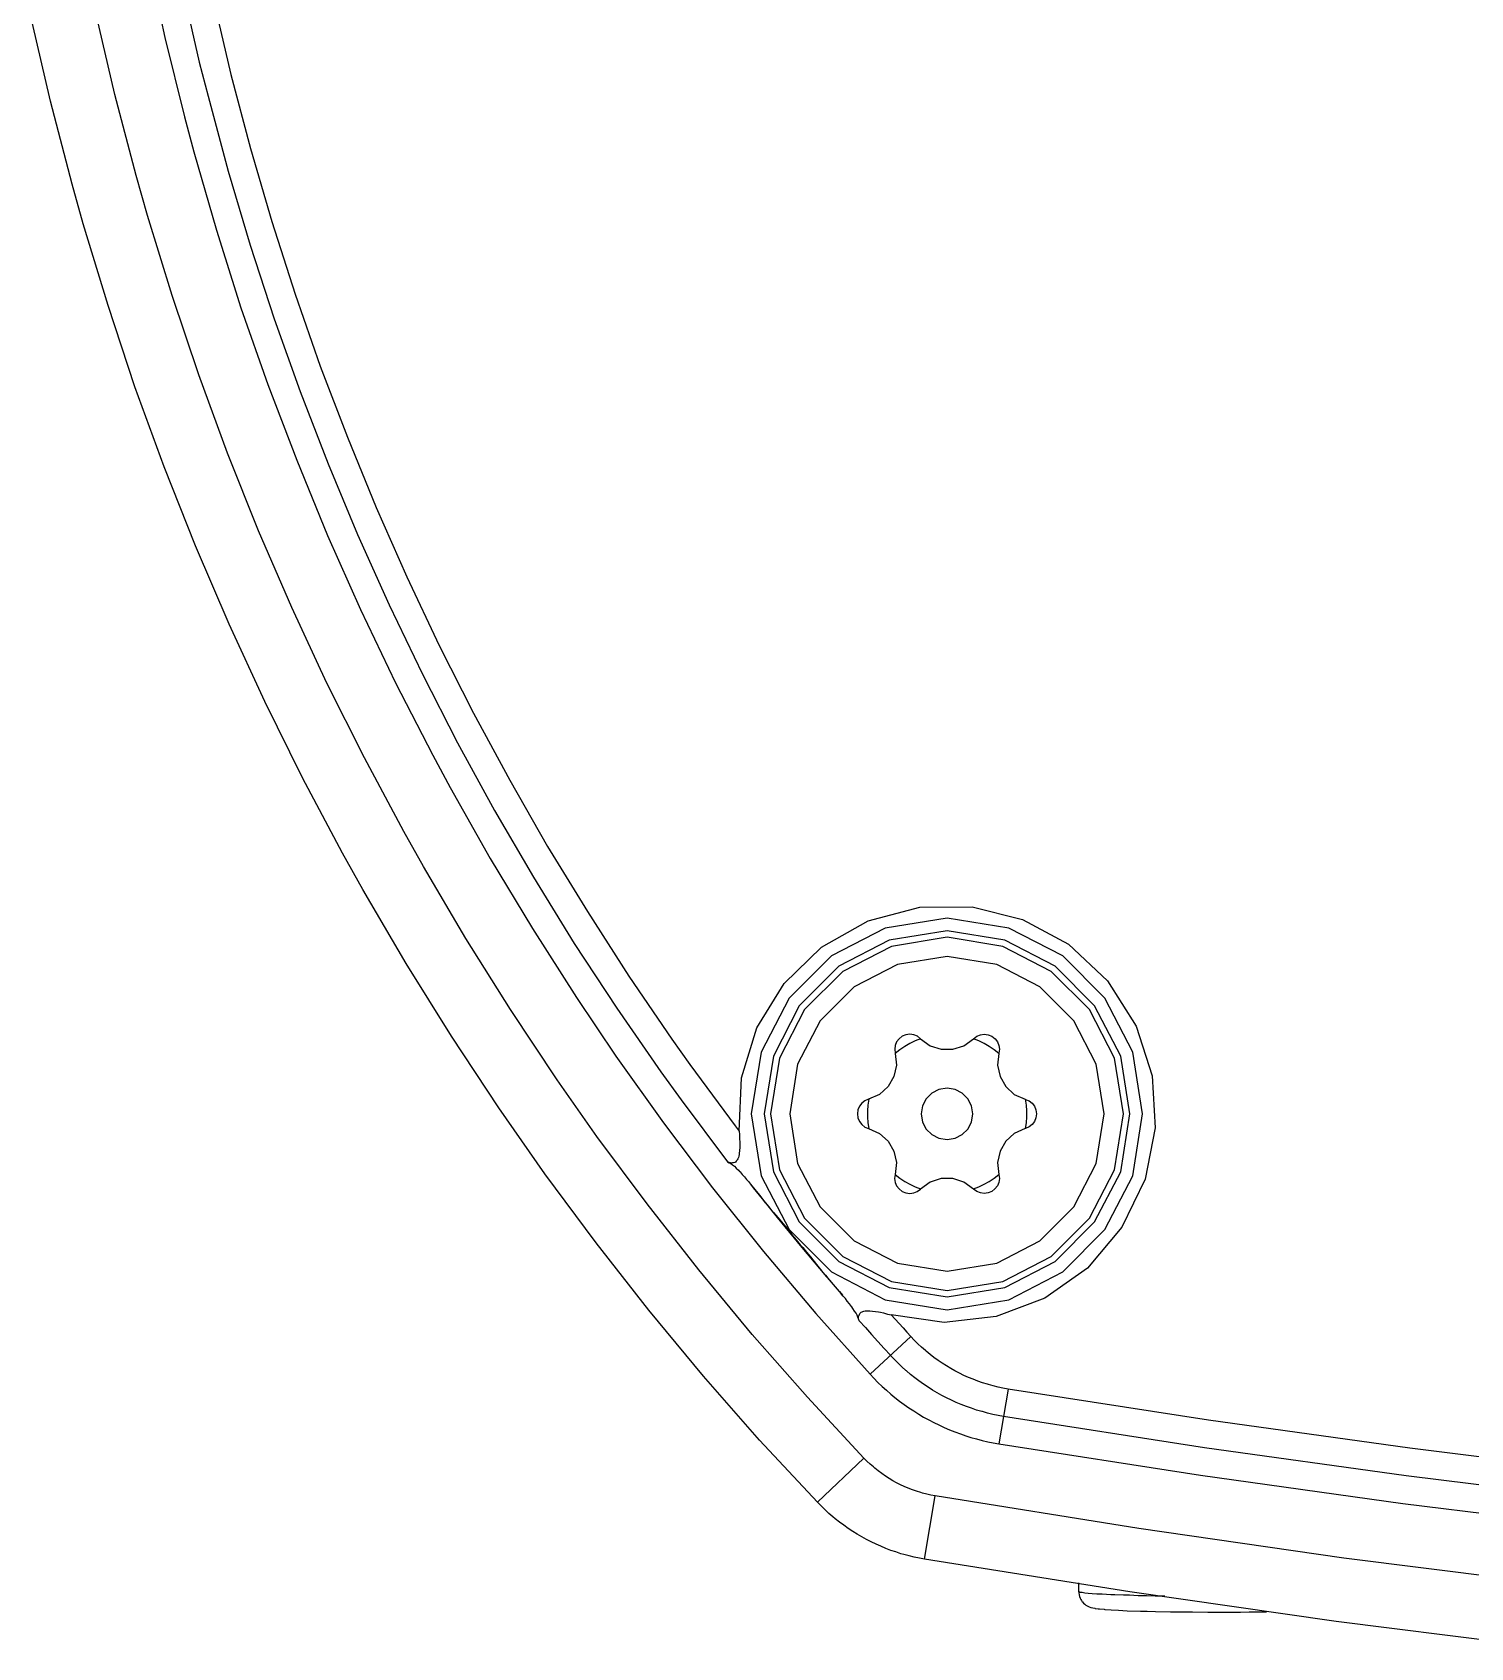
# Model space of a CAD drawing. Header units: millimetres. Extents: x -495897 to 1376592, y -28539 to 470976.
# Drawn here: x 212947 to 214404, y 208199 to 209835 of the extents above; entities that cross this region are included whole.
import ezdxf

# ---------------------------------------------------------------- set-up
doc = ezdxf.new("R2010")
doc.units = ezdxf.units.MM

msp = doc.modelspace()

# ---------------------------------------------------------------- linework, layer by layer
at = {"color": 0}
for p, q in [((213066.248, 209900.447), (213081.588, 209829.688)), ((213099.008, 209881.142), (213116.558, 209804.65)), ((213130.858, 209867.7), (213148.668, 209792.261)), ((212965.888, 209765.208), (212947.428, 209845.275)), ((213031.148, 209772.033), (213011.908, 209854.765)), ((213081.588, 209829.688), (213101.478, 209749.426)), ((213116.558, 209804.65), (213125.398, 209770.07)), ((213148.668, 209792.261), (213168.298, 209717.368)), ((212987.728, 209681.007), (212965.888, 209765.208)), ((213052.598, 209689.99), (213031.148, 209772.033)), ((213125.398, 209770.07), (213145.808, 209694.254)), ((213101.478, 209749.426), (213110.968, 209713.793)), ((213110.968, 209713.793), (213133.978, 209634.454)), ((213168.298, 209717.368), (213190.138, 209643.216)), ((212999.038, 209640.876), (212987.728, 209681.007)), ((213064.038, 209649.313), (213052.598, 209689.99)), ((213145.808, 209694.254), (213168.168, 209619.231)), ((213088.998, 209568.323), (213064.038, 209649.313)), ((213024.128, 209558.144), (212999.038, 209640.876)), ((213133.978, 209634.454), (213158.808, 209555.986)), ((213190.138, 209643.216), (213213.668, 209569.792)), ((213168.168, 209619.231), (213192.478, 209544.702)), ((213116.038, 209488.061), (213088.998, 209568.323)), ((213213.668, 209569.792), (213239.148, 209496.875)), ((213051.298, 209476.101), (213024.128, 209558.144)), ((213158.808, 209555.986), (213186.108, 209478.207)), ((213192.478, 209544.702), (213218.868, 209471.057)), ((213145.158, 209408.722), (213116.038, 209488.061)), ((213239.148, 209496.875), (213266.578, 209424.816)), ((213080.938, 209394.916), (213051.298, 209476.101)), ((213186.108, 209478.207), (213215.228, 209401.572)), ((213218.868, 209471.057), (213246.948, 209398.127)), ((213266.578, 209424.816), (213295.698, 209353.732)), ((213176.618, 209330.254), (213145.158, 209408.722)), ((213112.658, 209314.849), (213080.938, 209394.916)), ((213215.228, 209401.572), (213246.428, 209325.574)), ((213246.948, 209398.127), (213276.848, 209326.315)), ((213295.698, 209353.732), (213326.638, 209283.662)), ((213210.288, 209252.657), (213176.618, 209330.254)), ((213246.428, 209325.574), (213279.968, 209250.551)), ((213276.848, 209326.315), (213308.828, 209255.179)), ((213146.718, 209235.64), (213112.658, 209314.849)), ((213326.638, 209283.662), (213359.528, 209214.177)), ((213245.908, 209176.022), (213210.288, 209252.657)), ((213279.968, 209250.551), (213315.458, 209176.347)), ((213308.828, 209255.179), (213342.498, 209185.148)), ((213182.858, 209157.367), (213146.718, 209235.64)), ((213359.528, 209214.177), (213394.238, 209145.576)), ((213283.738, 209100.401), (213245.908, 209176.022)), ((213315.458, 209176.347), (213353.028, 209103.105)), ((213342.498, 209185.148), (213378.118, 209115.624)), ((213221.208, 209079.991), (213182.858, 209157.367)), ((213394.238, 209145.576), (213431.028, 209077.651)), ((213378.118, 209115.624), (213415.688, 209047.023)), ((213323.648, 209025.69), (213283.738, 209100.401)), ((213353.028, 209103.105), (213370.578, 209070.319)), ((213261.638, 209003.681), (213221.208, 209079.991)), ((213431.028, 209077.651), (213469.248, 209010.649)), ((213370.578, 209070.319), (213411.268, 208998.455)), ((213415.688, 209047.023), (213455.078, 208979.332)), ((213343.538, 208990.421), (213323.648, 209025.69)), ((213469.248, 209010.649), (213509.678, 208944.57)), ((213282.308, 208966.943), (213261.638, 209003.681)), ((213411.268, 208998.455), (213453.908, 208927.553)), ((213386.698, 208917.322), (213343.538, 208990.421)), ((213455.078, 208979.332), (213496.418, 208912.46)), ((213325.988, 208892.05), (213282.308, 208966.943)), ((213509.678, 208944.57), (213551.538, 208879.349)), ((213431.678, 208845.328), (213386.698, 208917.322)), ((213453.908, 208927.553), (213498.498, 208857.652)), ((213496.418, 208912.46), (213539.578, 208846.745)), ((213371.878, 208818.444), (213325.988, 208892.05)), ((213551.538, 208879.349), (213595.218, 208815.376)), ((213498.498, 208857.652), (213538.408, 208798.359)), ((213539.578, 208846.745), (213584.168, 208782.265)), ((213478.998, 208774.374), (213431.678, 208845.328)), ((213419.848, 208745.891), (213371.878, 208818.444)), ((213595.218, 208815.376), (213613.288, 208789.961)), ((213538.408, 208798.359), (213586.638, 208730.85)), ((213584.168, 208782.265), (213604.578, 208753.925)), ((213613.288, 208789.961), (213659.178, 208727.6)), ((213519.298, 208716.862), (213478.998, 208774.374)), ((213604.578, 208753.925), (213651.638, 208691.226)), ((213466.648, 208679.071), (213419.848, 208745.891)), ((213570.128, 208648.625), (213519.298, 208716.862)), ((213586.638, 208730.85), (213636.428, 208664.901)), ((213659.178, 208727.782), (213663.338, 208722.231)), ((213659.178, 208727.6), (213663.338, 208722.231)), ((213663.338, 208722.231), (213663.728, 208719.02)), ((213663.728, 208719.02), (213663.858, 208714.886)), ((213663.468, 208699.845), (213663.338, 208698.753)), ((213663.858, 208702.692), (213663.468, 208699.845)), ((213663.858, 208714.886), (213663.988, 208710.947)), ((213663.988, 208705.773), (213663.858, 208702.692)), ((213663.988, 208710.947), (213663.988, 208708.789)), ((213663.988, 208708.789), (213663.988, 208705.773)), ((213652.548, 208690.862), (213651.638, 208691.226)), ((213651.638, 208691.226), (213653.198, 208690.355)), ((213653.848, 208690.355), (213652.548, 208690.862)), ((213653.198, 208690.355), (213654.888, 208689.445)), ((213654.758, 208690.173), (213653.848, 208690.355)), ((213655.798, 208689.991), (213654.758, 208690.173)), ((213654.888, 208689.445), (213656.708, 208688.197)), ((213656.708, 208690.173), (213655.798, 208689.991)), ((213657.748, 208690.355), (213656.708, 208690.173)), ((213656.708, 208688.197), (213658.528, 208686.78)), ((213658.918, 208690.719), (213657.748, 208690.355)), ((213657.748, 208690.355), (213657.748, 208690.355)), ((213658.528, 208686.78), (213660.218, 208684.986)), ((213659.568, 208691.044), (213658.918, 208690.719)), ((213660.218, 208691.785), (213659.568, 208691.044)), ((213660.998, 208692.513), (213660.218, 208691.785)), ((213660.218, 208684.986), (213662.558, 208682.841)), ((213661.518, 208693.202), (213660.998, 208692.513)), ((213662.038, 208694.307), (213661.518, 208693.202)), ((213662.558, 208695.542), (213662.038, 208694.307)), ((213662.948, 208696.959), (213662.558, 208695.542)), ((213663.338, 208698.753), (213662.948, 208696.959)), ((213518.388, 208609.183), (213466.648, 208679.071)), ((213662.558, 208682.841), (213663.858, 208681.372)), ((213663.858, 208681.372), (213664.378, 208681.047)), ((213664.378, 208681.047), (213666.458, 208678.525)), ((213666.458, 208678.525), (213668.668, 208676.003)), ((213668.668, 208676.003), (213670.878, 208673.52)), ((213670.878, 208673.52), (213672.958, 208671.193)), ((213672.958, 208671.193), (213674.908, 208668.476)), ((213674.908, 208668.476), (213679.328, 208663.12)), ((213636.428, 208664.901), (213688.038, 208600.421)), ((213679.328, 208663.12), (213683.878, 208657.387)), ((213683.878, 208657.387), (213688.428, 208651.836)), ((213688.428, 208651.836), (213693.108, 208646.103)), ((213622.518, 208581.805), (213570.128, 208648.625)), ((213693.108, 208646.103), (213697.658, 208640.37)), ((213697.658, 208640.37), (213698.048, 208640.006)), ((213698.048, 208640.006), (213702.728, 208634.455)), ((213702.728, 208634.455), (213707.538, 208628.904)), ((213707.538, 208628.904), (213712.218, 208623.353)), ((213712.218, 208623.353), (213716.898, 208617.802)), ((213716.898, 208617.802), (213721.708, 208612.069)), ((213571.948, 208540.946), (213518.388, 208609.183)), ((213727.688, 208604.737), (213727.818, 208604.555)), ((213727.818, 208604.555), (213731.718, 208599.693)), ((213688.038, 208600.421), (213741.208, 208537.553)), ((213731.718, 208599.693), (213735.488, 208595.052)), ((213735.488, 208595.052), (213739.258, 208590.19)), ((213739.258, 208590.19), (213743.158, 208585.562)), ((213743.158, 208585.562), (213747.188, 208580.7)), ((213676.598, 208516.584), (213622.518, 208581.805)), ((213747.188, 208580.7), (213750.698, 208576.397)), ((213750.698, 208576.397), (213754.598, 208571.756)), ((213754.598, 208571.756), (213758.628, 208567.076)), ((213758.628, 208567.076), (213762.788, 208562.448)), ((213762.788, 208562.448), (213766.688, 208557.768)), ((213768.768, 208555.246), (213766.688, 208557.768)), ((213770.978, 208552.776), (213768.768, 208555.246)), ((213772.928, 208550.072), (213770.978, 208552.776)), ((213627.328, 208474.308), (213571.948, 208540.946)), ((213741.208, 208537.553), (213795.938, 208476.271)), ((213775.138, 208547.55), (213772.928, 208550.072)), ((213777.088, 208544.885), (213775.138, 208547.55)), ((213777.348, 208544.339), (213777.088, 208544.885)), ((213778.648, 208542.727), (213777.348, 208544.339)), ((213780.338, 208540.205), (213778.648, 208542.727)), ((213781.768, 208538.047), (213780.338, 208540.205)), ((213782.808, 208535.941), (213781.768, 208538.047)), ((213783.718, 208534.108), (213782.808, 208535.941)), ((213784.758, 208535.577), (213785.148, 208536.448)), ((213785.148, 208536.63), (213785.668, 208537.553)), ((213785.148, 208536.448), (213785.148, 208536.63)), ((213785.668, 208537.553), (213786.188, 208538.242)), ((213786.188, 208538.242), (213786.838, 208538.97)), ((213786.838, 208538.97), (213787.878, 208539.334)), ((213787.878, 208539.334), (213788.788, 208539.841)), ((213788.788, 208539.841), (213789.828, 208540.023)), ((213789.828, 208540.023), (213790.998, 208540.387)), ((213790.998, 208540.387), (213792.688, 208540.387)), ((213792.688, 208540.387), (213794.508, 208540.387)), ((213794.508, 208540.387), (213795.678, 208540.387)), ((213795.678, 208540.387), (213798.408, 208540.205)), ((213798.408, 208540.205), (213801.398, 208539.841)), ((213801.398, 208539.841), (213804.518, 208539.334)), ((213804.518, 208539.334), (213806.468, 208538.97)), ((213806.468, 208538.97), (213809.718, 208538.242)), ((213809.718, 208538.242), (213813.618, 208537.176)), ((213813.618, 208537.176), (213817.518, 208536.266)), ((213784.368, 208532.184), (213783.718, 208534.108)), ((213784.368, 208534.654), (213784.758, 208535.577)), ((213784.368, 208533.783), (213784.368, 208534.654)), ((213784.368, 208532.691), (213784.368, 208533.783)), ((213784.628, 208531.443), (213784.368, 208532.691)), ((213785.018, 208530.351), (213784.368, 208532.184)), ((213785.018, 208530.351), (213784.628, 208531.443)), ((213732.498, 208452.975), (213676.598, 208516.584)), ((213837.278, 208514.439), (213795.938, 208476.271)), ((213840.788, 208510.669), (213837.278, 208514.439)), ((213844.428, 208507.094), (213840.788, 208510.669)), ((213848.068, 208503.662), (213844.428, 208507.094)), ((213851.968, 208500.269), (213848.068, 208503.662)), ((213820.378, 208491.325), (213816.608, 208495.264)), ((213824.408, 208487.555), (213820.378, 208491.325)), ((213828.178, 208483.798), (213824.408, 208487.555)), ((213852.878, 208499.58), (213851.968, 208500.269)), ((213856.778, 208496.317), (213852.878, 208499.58)), ((213860.678, 208493.288), (213856.778, 208496.317)), ((213864.838, 208490.22), (213860.678, 208493.288)), ((213868.998, 208487.373), (213864.838, 208490.22)), ((213873.288, 208484.669), (213868.998, 208487.373)), ((213684.138, 208409.451), (213627.328, 208474.308)), ((213795.938, 208476.271), (213799.838, 208472.15)), ((213799.838, 208472.15), (213803.998, 208467.834)), ((213832.208, 208480.041), (213828.178, 208483.798)), ((213832.728, 208479.677), (213832.208, 208480.041)), ((213836.888, 208476.089), (213832.728, 208479.677)), ((213841.178, 208472.696), (213836.888, 208476.089)), ((213845.468, 208469.446), (213841.178, 208472.696)), ((213877.708, 208482.004), (213873.288, 208484.669)), ((213881.998, 208479.482), (213877.708, 208482.004)), ((213886.548, 208477.155), (213881.998, 208479.482)), ((213890.968, 208474.997), (213886.548, 208477.155)), ((213895.648, 208473.021), (213890.968, 208474.997)), ((213900.328, 208471.045), (213895.648, 208473.021)), ((213905.138, 208469.264), (213900.328, 208471.045)), ((213803.998, 208467.834), (213808.288, 208463.895)), ((213808.288, 208463.895), (213812.578, 208459.956)), ((213812.578, 208459.956), (213816.998, 208456.004)), ((213816.998, 208456.004), (213821.158, 208452.611)), ((213850.018, 208466.235), (213845.468, 208469.446)), ((213854.698, 208463.206), (213850.018, 208466.235)), ((213859.378, 208460.138), (213854.698, 208463.206)), ((213863.928, 208457.473), (213859.378, 208460.138)), ((213868.608, 208454.769), (213863.928, 208457.473)), ((213873.418, 208452.247), (213868.608, 208454.769)), ((213909.948, 208467.47), (213905.138, 208469.264)), ((213914.888, 208466.053), (213909.948, 208467.47)), ((213915.928, 208465.689), (213914.888, 208466.053)), ((213920.738, 208464.441), (213915.928, 208465.689)), ((213925.808, 208463.206), (213920.738, 208464.441)), ((213930.618, 208462.101), (213925.808, 208463.206)), ((213935.688, 208461.23), (213926.458, 208405.694)), ((213935.688, 208461.23), (213930.618, 208462.101)), ((214138.878, 208429.679), (213935.688, 208461.23)), ((213789.568, 208391.342), (213732.498, 208452.975)), ((213821.158, 208452.611), (213825.838, 208449.036)), ((213825.838, 208449.036), (213830.648, 208445.643)), ((213830.648, 208445.643), (213835.328, 208442.25)), ((213835.328, 208442.25), (213840.268, 208438.987)), ((213840.268, 208438.987), (213845.208, 208435.776)), ((213878.488, 208449.959), (213873.418, 208452.247)), ((213883.298, 208447.619), (213878.488, 208449.959)), ((213888.238, 208445.461), (213883.298, 208447.619)), ((213893.568, 208443.485), (213888.238, 208445.461)), ((213898.768, 208441.704), (213893.568, 208443.485)), ((213903.838, 208439.91), (213898.768, 208441.704)), ((213909.168, 208438.298), (213903.838, 208439.91)), ((213909.688, 208438.298), (213909.168, 208438.298)), ((213915.018, 208436.842), (213909.688, 208438.298)), ((213845.208, 208435.776), (213850.148, 208432.89)), ((213850.148, 208432.89), (213855.348, 208430.043)), ((213855.348, 208430.043), (213860.548, 208427.339)), ((213860.548, 208427.339), (213865.748, 208424.869)), ((213865.748, 208424.869), (213870.948, 208422.347)), ((213870.948, 208422.347), (213876.278, 208420.007)), ((213920.348, 208435.594), (213915.018, 208436.842)), ((213925.808, 208434.541), (213920.348, 208435.594)), ((213931.138, 208433.449), (213925.808, 208434.541)), ((214134.848, 208401.755), (213931.138, 208433.449)), ((214342.848, 208401.209), (214138.878, 208429.679)), ((213742.638, 208346.583), (213684.138, 208409.451)), ((213876.278, 208420.007), (213881.868, 208417.849)), ((213881.868, 208417.849), (213887.458, 208415.873)), ((213887.458, 208415.873), (213892.918, 208413.91)), ((213892.918, 208413.91), (213898.118, 208412.298)), ((213898.118, 208412.298), (213903.708, 208410.699)), ((213903.708, 208410.699), (213909.428, 208409.269)), ((213909.428, 208409.269), (213915.148, 208407.852)), ((213915.148, 208407.852), (213920.738, 208406.747)), ((213920.738, 208406.747), (213926.458, 208405.694)), ((213926.458, 208405.694), (214130.688, 208373.961)), ((213742.638, 208346.583), (213789.568, 208391.342)), ((213792.818, 208388.313), (213789.568, 208391.342)), ((214339.078, 208373.272), (214134.848, 208401.755)), ((214547.208, 208376.119), (214342.848, 208401.209)), ((213796.068, 208385.245), (213792.818, 208388.313)), ((213799.318, 208382.398), (213796.068, 208385.245)), ((213800.748, 208381.163), (213799.318, 208382.398)), ((213804.258, 208378.277), (213800.748, 208381.163)), ((213807.898, 208375.56), (213804.258, 208378.277)), ((213811.538, 208373.09), (213807.898, 208375.56)), ((213815.178, 208370.75), (213811.538, 208373.09)), ((214130.688, 208373.961), (214335.438, 208345.296)), ((214543.958, 208348.182), (214339.078, 208373.272)), ((213818.948, 208368.41), (213815.178, 208370.75)), ((213822.718, 208366.252), (213818.948, 208368.41)), ((213826.748, 208364.289), (213822.718, 208366.252)), ((213830.648, 208362.495), (213826.748, 208364.289)), ((213834.678, 208360.701), (213830.648, 208362.495)), ((213838.838, 208359.102), (213834.678, 208360.701)), ((213842.998, 208357.685), (213838.838, 208359.102)), ((213847.288, 208356.398), (213842.998, 208357.685)), ((213849.108, 208355.891), (213847.288, 208356.398)), ((213746.408, 208342.826), (213742.638, 208346.583)), ((213750.438, 208339.056), (213746.408, 208342.826)), ((213853.398, 208354.786), (213849.108, 208355.891)), ((213851.188, 208288.889), (213861.978, 208353.005)), ((213857.688, 208353.915), (213853.398, 208354.786)), ((213861.978, 208353.005), (213857.688, 208353.915)), ((214068.288, 208319.894), (213861.978, 208353.005)), ((214335.438, 208345.296), (214540.708, 208320.206)), ((213754.338, 208335.299), (213750.438, 208339.056)), ((213758.368, 208331.672), (213754.338, 208335.299)), ((213760.708, 208329.891), (213758.368, 208331.672)), ((213765.128, 208326.498), (213760.708, 208329.891)), ((213769.418, 208323.287), (213765.128, 208326.498)), ((213773.838, 208320.076), (213769.418, 208323.287)), ((213778.388, 208317.008), (213773.838, 208320.076)), ((213782.938, 208314.343), (213778.388, 208317.008)), ((213787.618, 208311.639), (213782.938, 208314.343)), ((213792.298, 208308.935), (213787.618, 208311.639)), ((213797.108, 208306.452), (213792.298, 208308.935)), ((214275.768, 208290.124), (214068.288, 208319.894)), ((213802.048, 208304.112), (213797.108, 208306.452)), ((213806.988, 208301.954), (213802.048, 208304.112)), ((213811.798, 208299.809), (213806.988, 208301.954)), ((213816.998, 208297.833), (213811.798, 208299.809)), ((213822.198, 208296.221), (213816.998, 208297.833)), ((213827.268, 208294.44), (213822.198, 208296.221)), ((213830.128, 208293.699), (213827.268, 208294.44)), ((213835.458, 208292.282), (213830.128, 208293.699)), ((213840.658, 208291.047), (213835.458, 208292.282)), ((213846.118, 208289.942), (213840.658, 208291.047)), ((213851.188, 208288.889), (213846.118, 208289.942)), ((214059.188, 208255.726), (213851.188, 208288.889)), ((214483.768, 208263.981), (214275.768, 208290.124)), ((214007.448, 208256.103), (214007.448, 208264.852)), ((214007.448, 208256.103), (214007.448, 208254.673)), ((214007.448, 208255.921), (214007.448, 208256.103)), ((214007.838, 208255.726), (214007.448, 208255.921)), ((214007.448, 208255.921), (214007.448, 208255.921)), ((214007.448, 208254.673), (214007.838, 208253.074)), ((214008.488, 208255.544), (214007.838, 208255.726)), ((214007.838, 208255.726), (214007.838, 208255.726)), ((214007.838, 208253.074), (214007.838, 208252.71)), ((214007.838, 208252.71), (214008.228, 208251.28)), ((214008.228, 208251.28), (214008.618, 208249.629)), ((214008.878, 208255.362), (214008.488, 208255.544)), ((214008.618, 208249.629), (214009.398, 208248.212)), ((214010.438, 208255.037), (214008.878, 208255.362)), ((214009.398, 208248.212), (214010.178, 208246.977)), ((214010.178, 208246.977), (214010.958, 208245.69)), ((214010.828, 208255.037), (214010.438, 208255.037)), ((214013.558, 208254.673), (214010.828, 208255.037)), ((214010.958, 208245.69), (214011.218, 208245.69)), ((214011.218, 208245.69), (214012.258, 208244.455)), ((214012.258, 208244.455), (214013.428, 208243.389)), ((214013.428, 208243.389), (214014.598, 208242.479)), ((214016.808, 208254.309), (214013.558, 208254.673)), ((214014.598, 208242.479), (214016.028, 208241.608)), ((214016.028, 208241.608), (214016.418, 208241.426)), ((214020.838, 208253.945), (214016.808, 208254.309)), ((214025.778, 208253.581), (214020.838, 208253.945)), ((214031.108, 208253.386), (214025.778, 208253.581)), ((214039.818, 208252.892), (214031.108, 208253.386)), ((214043.848, 208252.71), (214039.818, 208252.892)), ((214052.558, 208252.515), (214043.848, 208252.71)), ((214058.798, 208252.333), (214052.558, 208252.515)), ((214067.638, 208251.969), (214058.798, 208252.333)), ((214267.968, 208225.826), (214059.188, 208255.726)), ((214075.828, 208251.787), (214067.638, 208251.969)), ((214084.668, 208251.605), (214075.828, 208251.787)), ((214093.248, 208251.423), (214084.668, 208251.605)), ((214094.548, 208251.423), (214093.248, 208251.423)), ((214016.418, 208241.426), (214017.978, 208240.685)), ((214017.978, 208240.685), (214019.668, 208240.139)), ((214019.668, 208240.139), (214019.668, 208240.139)), ((214019.668, 208240.139), (214021.488, 208239.632)), ((214021.488, 208239.632), (214023.568, 208239.268)), ((214023.568, 208239.268), (214024.088, 208239.086)), ((214024.088, 208239.086), (214026.948, 208238.722)), ((214026.948, 208238.722), (214028.378, 208238.527)), ((214028.378, 208238.527), (214033.058, 208238.163)), ((214033.058, 208238.163), (214033.708, 208237.981)), ((214033.708, 208237.981), (214040.208, 208237.656)), ((214040.208, 208237.656), (214047.748, 208237.292)), ((214047.748, 208237.292), (214056.458, 208236.746)), ((214056.458, 208236.746), (214069.718, 208236.382)), ((214069.718, 208236.382), (214076.738, 208236.2)), ((214076.738, 208236.2), (214085.058, 208236.005)), ((214085.058, 208236.005), (214100.398, 208235.693)), ((214100.398, 208235.693), (214106.898, 208235.693)), ((214106.898, 208235.693), (214122.498, 208235.511)), ((214122.498, 208235.511), (214138.098, 208235.329)), ((214138.098, 208235.329), (214153.698, 208235.329)), ((214477.528, 208199.319), (214267.968, 208225.826))]:
    msp.add_line(p, q, dxfattribs=at)
for points in [[(213794.118, 208935.392), (213846.508, 208949.237), (213899.418, 208949.458), (213950.378, 208936.666), (213996.918, 208911.472), (214036.438, 208874.487)], [(213663.338, 208722.231), (213665.808, 208776.337), (213681.408, 208826.92), (213708.968, 208871.757), (213746.928, 208908.651), (213794.118, 208935.392)], [(213873.938, 208938.096), (213811.278, 208927.982), (213756.808, 208899.824), (213713.908, 208856.885), (213685.828, 208802.454), (213675.688, 208739.794)], [(214072.058, 208739.794), (214062.048, 208802.454), (214033.838, 208856.885), (213991.068, 208899.824), (213936.598, 208927.982), (213873.938, 208938.096)], [(213873.938, 208925.031), (213815.308, 208915.58), (213764.478, 208889.281), (213724.308, 208849.176), (213698.048, 208798.333), (213688.558, 208739.794)], [(213873.938, 208918.557), (213817.518, 208909.444), (213768.378, 208884.055), (213729.638, 208845.354), (213704.288, 208796.279), (213695.188, 208739.794)], [(214059.188, 208739.794), (214049.828, 208798.333), (214023.438, 208849.176), (213983.398, 208889.281), (213932.568, 208915.58), (213873.938, 208925.031)], [(214052.558, 208739.794), (214043.458, 208796.292), (214018.108, 208845.354), (213979.368, 208884.055), (213930.358, 208909.444), (213873.938, 208918.557)], [(213873.938, 208899.07), (213823.628, 208890.945), (213779.818, 208868.338), (213745.368, 208833.862), (213722.618, 208790.143), (213714.558, 208739.794)], [(214033.058, 208739.794), (214024.998, 208790.143), (214002.378, 208833.862), (213967.928, 208868.338), (213924.248, 208890.945), (213873.938, 208899.07)], [(214036.438, 208874.487), (214065.428, 208828.727), (214081.548, 208778.287), (214084.668, 208725.78), (214074.658, 208673.806), (214051.128, 208624.965)], [(213828.438, 208818.444), (213825.318, 208815.922), (213822.848, 208812.75), (213821.418, 208809.123), (213820.898, 208805.236), (213821.418, 208801.245)], [(213847.158, 208815.74), (213841.568, 208813.595), (213836.238, 208811.034), (213831.038, 208808.083), (213826.098, 208804.755), (213821.418, 208801.063)], [(213847.158, 208815.922), (213843.908, 208818.366), (213840.138, 208819.874), (213836.238, 208820.407), (213832.338, 208819.952), (213828.438, 208818.444)], [(213847.158, 208815.922), (213856.908, 208808.798), (213868.088, 208805.223), (213879.788, 208805.223), (213890.968, 208808.798), (213900.848, 208815.922)], [(213926.328, 208801.063), (213921.648, 208804.755), (213916.708, 208808.083), (213911.638, 208811.034), (213906.308, 208813.595), (213900.718, 208815.74)], [(213900.848, 208815.922), (213904.098, 208818.366), (213907.738, 208819.874), (213911.508, 208820.407), (213915.538, 208819.952), (213919.308, 208818.444)], [(213919.308, 208818.444), (213922.558, 208815.922), (213924.898, 208812.75), (213926.458, 208809.123), (213926.978, 208805.236), (213926.458, 208801.245)], [(213821.288, 208801.063), (213822.588, 208788.973), (213820.118, 208777.52), (213814.398, 208767.471), (213805.688, 208759.593), (213794.508, 208754.653)], [(213926.328, 208801.063), (213925.028, 208788.973), (213927.628, 208777.52), (213933.348, 208767.471), (213942.058, 208759.593), (213953.108, 208754.653)], [(213873.938, 208765.755), (213865.748, 208764.429), (213858.468, 208760.737), (213852.878, 208755.108), (213849.238, 208747.984), (213847.808, 208739.794)], [(213899.938, 208739.794), (213898.638, 208747.984), (213894.868, 208755.121), (213889.278, 208760.737), (213882.128, 208764.429), (213873.938, 208765.755)], [(213794.508, 208754.653), (213790.738, 208753.028), (213787.618, 208750.584), (213785.148, 208747.464), (213783.718, 208743.824), (213783.198, 208739.794)], [(213794.638, 208754.653), (213793.728, 208748.725), (213793.338, 208742.758), (213793.338, 208736.791), (213793.728, 208730.85), (213794.638, 208724.935)], [(213953.108, 208754.653), (213954.018, 208748.725), (213954.408, 208742.758), (213954.408, 208736.791), (213954.018, 208730.85), (213953.108, 208724.935)], [(213953.368, 208754.471), (213957.008, 208752.924), (213960.128, 208750.545), (213962.598, 208747.464), (213964.028, 208743.824), (213964.548, 208739.794)], [(213675.688, 208739.794), (213685.828, 208677.134), (213713.908, 208622.703), (213756.808, 208579.764), (213811.278, 208551.606), (213873.938, 208541.492)], [(213688.558, 208739.794), (213698.048, 208681.242), (213724.308, 208630.399), (213764.478, 208590.294), (213815.308, 208564.008), (213873.938, 208554.557)], [(213695.188, 208739.794), (213704.288, 208683.296), (213729.638, 208634.221), (213768.378, 208595.507), (213817.518, 208570.105), (213873.938, 208560.979)], [(213714.558, 208739.794), (213722.618, 208689.458), (213745.368, 208645.726), (213779.818, 208611.25), (213823.628, 208588.643), (213873.938, 208580.518)], [(213783.198, 208739.794), (213783.718, 208735.751), (213785.278, 208732.072), (213787.618, 208728.926), (213790.738, 208726.495), (213794.508, 208724.935)], [(213847.808, 208739.794), (213849.238, 208731.578), (213852.878, 208724.441), (213858.468, 208718.812), (213865.748, 208715.12), (213873.938, 208713.794)], [(213873.938, 208541.492), (213936.598, 208551.606), (213991.068, 208579.764), (214033.838, 208622.703), (214062.048, 208677.134), (214072.058, 208739.794)], [(213873.938, 208554.557), (213932.568, 208564.008), (213983.398, 208590.294), (214023.438, 208630.386), (214049.828, 208681.242), (214059.188, 208739.794)], [(213873.938, 208560.979), (213930.358, 208570.105), (213979.368, 208595.507), (214018.108, 208634.221), (214043.458, 208683.296), (214052.558, 208739.794)], [(213873.938, 208580.518), (213924.248, 208588.643), (213967.928, 208611.25), (214002.378, 208645.726), (214024.998, 208689.458), (214033.058, 208739.794)], [(213873.938, 208713.794), (213882.128, 208715.12), (213889.278, 208718.812), (213894.868, 208724.441), (213898.638, 208731.578), (213899.938, 208739.794)], [(213964.548, 208739.794), (213964.028, 208735.764), (213962.598, 208732.137), (213960.128, 208729.056), (213957.008, 208726.664), (213953.368, 208725.117)], [(213794.508, 208725.117), (213805.688, 208720.073), (213814.398, 208712.13), (213820.118, 208702.055), (213822.588, 208690.602), (213821.288, 208678.525)], [(213953.108, 208725.117), (213942.058, 208720.073), (213933.348, 208712.13), (213927.628, 208702.055), (213925.028, 208690.602), (213926.328, 208678.525)], [(213674.648, 208668.853), (213677.638, 208665.083), (213680.628, 208661.313), (213683.618, 208657.53), (213686.608, 208653.721), (213689.598, 208649.86)], [(213821.288, 208678.525), (213820.768, 208674.443), (213821.418, 208670.491), (213822.848, 208666.877), (213825.318, 208663.757), (213828.438, 208661.326)], [(213821.418, 208678.525), (213826.098, 208674.82), (213831.038, 208671.492), (213836.238, 208668.541), (213841.568, 208665.993), (213847.158, 208663.848)], [(213900.848, 208663.666), (213890.968, 208670.803), (213879.788, 208674.365), (213868.088, 208674.365), (213856.908, 208670.803), (213847.158, 208663.666)], [(213900.718, 208663.848), (213906.308, 208665.993), (213911.638, 208668.541), (213916.708, 208671.492), (213921.648, 208674.82), (213926.328, 208678.525)], [(213926.458, 208678.525), (213926.978, 208674.443), (213926.458, 208670.491), (213924.898, 208666.877), (213922.428, 208663.757), (213919.308, 208661.326)], [(213828.438, 208661.326), (213832.338, 208659.727), (213836.238, 208659.207), (213840.138, 208659.714), (213843.778, 208661.209), (213846.898, 208663.666)], [(213919.308, 208661.326), (213915.538, 208659.727), (213911.508, 208659.207), (213907.738, 208659.714), (213904.098, 208661.209), (213900.848, 208663.666)], [(213689.598, 208650.042), (213701.948, 208634.819), (213714.298, 208619.674), (213726.778, 208604.62), (213739.258, 208589.657), (213751.998, 208574.785)], [(214051.128, 208624.965), (214016.158, 208583.638), (213972.868, 208553.179), (213923.728, 208534.511), (213871.078, 208528.57), (213817.388, 208536.266)], [(213727.688, 208604.737), (213725.998, 208606.661), (213724.438, 208608.585), (213722.878, 208610.509), (213721.318, 208612.433), (213719.758, 208614.37)], [(213751.998, 208574.785), (213755.248, 208571.028), (213758.368, 208567.271), (213761.618, 208563.54), (213764.868, 208559.848), (213768.118, 208556.169)], [(213817.388, 208536.266), (213821.418, 208531.859), (213825.448, 208527.465), (213829.348, 208523.097), (213833.248, 208518.742), (213837.278, 208514.439)], [(213785.018, 208530.351), (213791.258, 208523.357), (213797.498, 208516.35), (213803.868, 208509.343), (213810.238, 208502.362), (213816.608, 208495.446)], [(214153.698, 208235.329), (214162.408, 208235.342), (214171.248, 208235.394), (214179.958, 208235.485), (214188.668, 208235.576), (214197.508, 208235.693)]]:
    msp.add_lwpolyline(points, dxfattribs=at)

doc.saveas('drawing.dxf')
